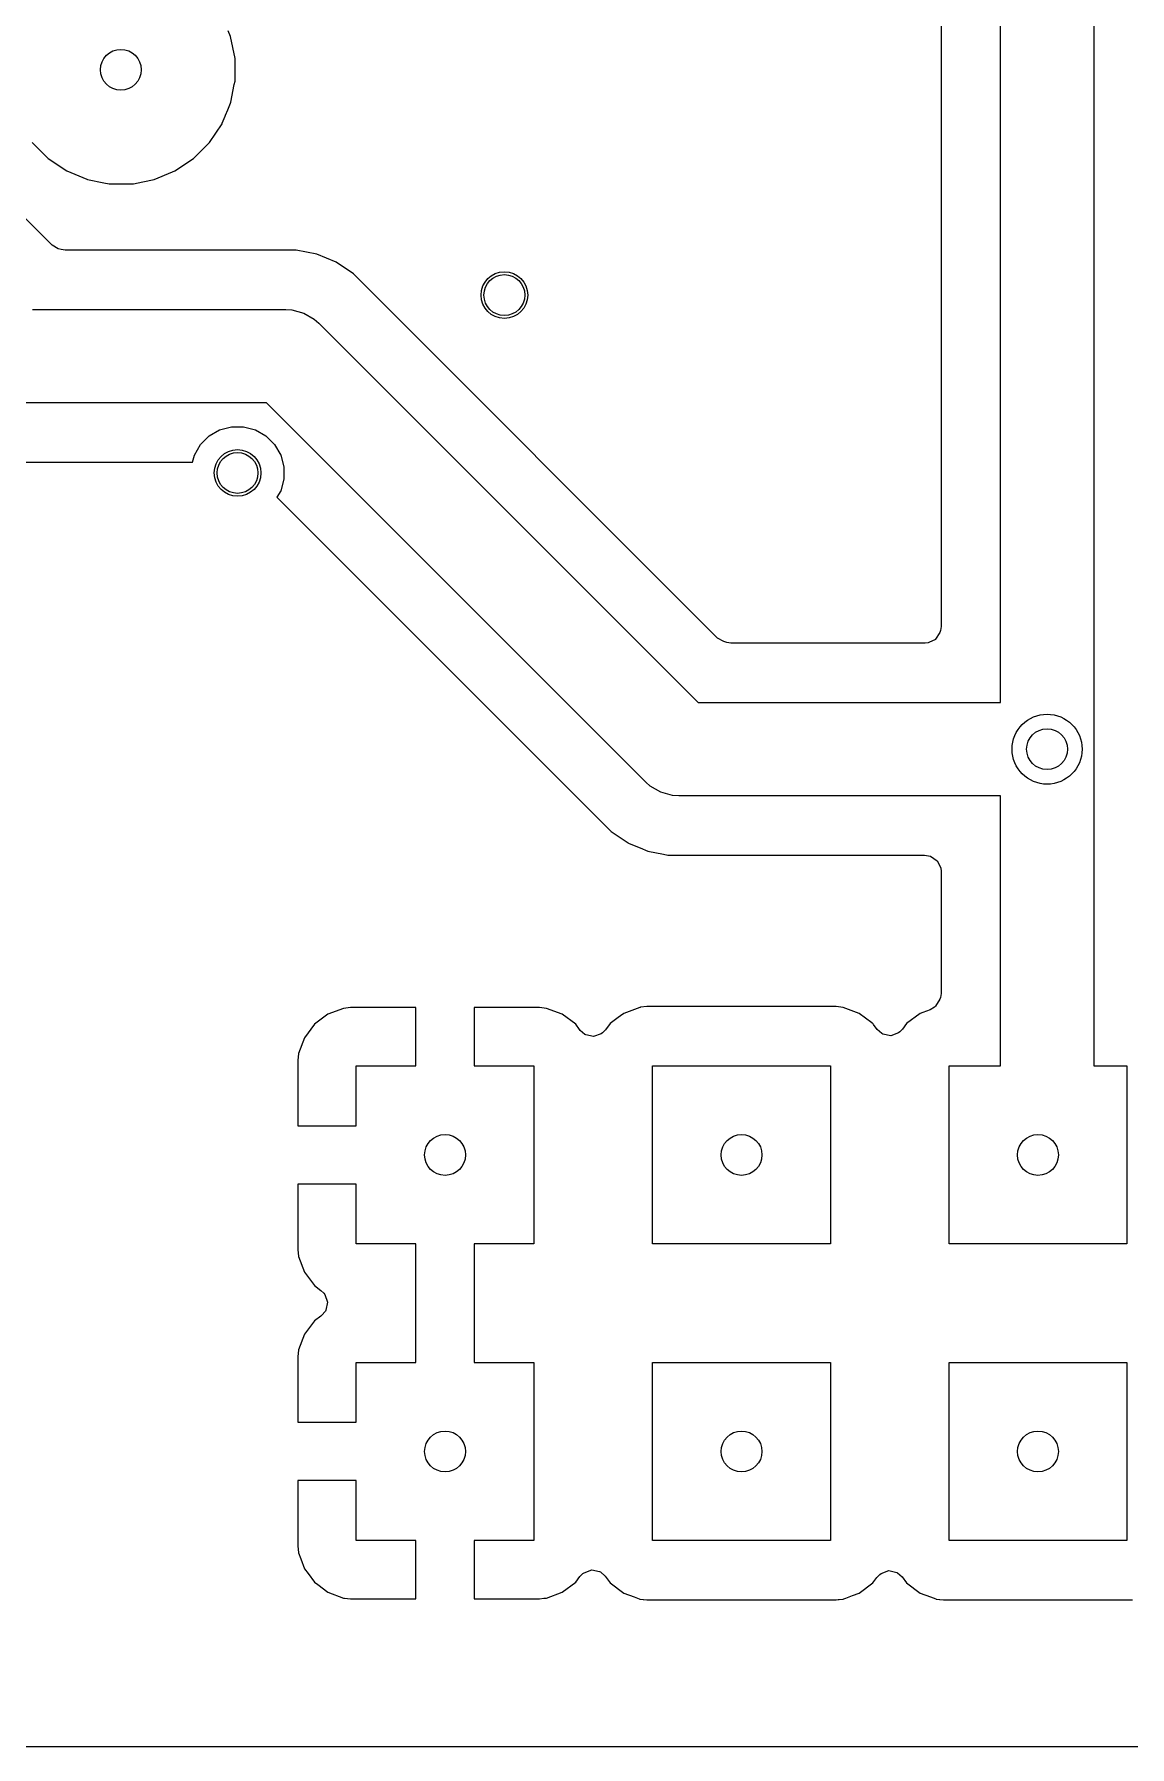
# Model space of a CAD drawing. Header units: inches. Extents: x -2.18 to 1.8, y 0.44 to 2.81.
# Drawn here: x -1.309 to -0.939, y 0.435 to 1.013 of the extents above; entities that cross this region are included whole.
import ezdxf

# ---------------------------------------------------------------- set-up
doc = ezdxf.new("R2010")
doc.units = ezdxf.units.IN
doc.header["$MEASUREMENT"] = 0
doc.layers.add('BLACK', color=250, linetype='CONTINUOUS')

msp = doc.modelspace()

# ---------------------------------------------------------------- linework, layer by layer
at = {"layer": 'BLACK', "linetype": 'CONTINUOUS'}
for p, q in [((-0.98268, 0.7876), (-0.98268, 1.38791)), ((-0.95118, 1.38791), (-0.95118, 0.77185)), ((-1.0027, 1.36467), (-1.0027, 0.8132)), ((-1.24233, 1.01222), (-1.24313, 1.01415)), ((-1.24085, 1.00478), (-1.24233, 1.01222)), ((-1.30254, 0.94186), (-1.36545, 1.00478)), ((-1.24085, 0.99719), (-1.24085, 1.00478)), ((-1.24227, 0.99006), (-1.24109, 0.996)), ((-1.24109, 0.996), (-1.24085, 0.99719)), ((-1.24329, 0.98744), (-1.24233, 0.98975)), ((-1.24233, 0.98975), (-1.24227, 0.99006)), ((-1.24945, 0.97643), (-1.24524, 0.98274)), ((-1.24524, 0.98274), (-1.24513, 0.983)), ((-1.24513, 0.983), (-1.24415, 0.98537)), ((-1.24415, 0.98537), (-1.24404, 0.98564)), ((-1.24404, 0.98564), (-1.24329, 0.98744)), ((-1.30929, 0.97643), (-1.30392, 0.97107)), ((-1.25482, 0.97107), (-1.24945, 0.97643)), ((-1.30392, 0.97107), (-1.30392, 0.97107)), ((-1.30392, 0.97107), (-1.30392, 0.97107)), ((-1.30392, 0.97107), (-1.29761, 0.96685)), ((-1.26113, 0.96685), (-1.25482, 0.97107)), ((-1.29761, 0.96685), (-1.29761, 0.96685)), ((-1.29761, 0.96685), (-1.29761, 0.96685)), ((-1.29761, 0.96685), (-1.29761, 0.96685)), ((-1.29761, 0.96685), (-1.29083, 0.96404)), ((-1.26814, 0.96395), (-1.26195, 0.96651)), ((-1.26195, 0.96651), (-1.26113, 0.96685)), ((-1.26113, 0.96685), (-1.26113, 0.96685)), ((-1.26113, 0.96685), (-1.26113, 0.96685)), ((-1.29083, 0.96404), (-1.29083, 0.96404)), ((-1.29083, 0.96404), (-1.29083, 0.96404)), ((-1.29083, 0.96404), (-1.2906, 0.96395)), ((-1.2906, 0.96395), (-1.28508, 0.96285)), ((-1.28508, 0.96285), (-1.28328, 0.96249)), ((-1.28328, 0.96249), (-1.28319, 0.96247)), ((-1.28319, 0.96247), (-1.28316, 0.96247)), ((-1.28316, 0.96247), (-1.27558, 0.96247)), ((-1.27558, 0.96247), (-1.27541, 0.96247)), ((-1.27541, 0.96247), (-1.2751, 0.96256)), ((-1.2751, 0.96256), (-1.27193, 0.96319)), ((-1.27193, 0.96319), (-1.26814, 0.96395)), ((-1.30046, 0.94063), (-1.30254, 0.94186)), ((-1.29947, 0.94034), (-1.30046, 0.94063)), ((-1.29809, 0.94014), (-1.29947, 0.94034)), ((-1.22017, 0.94014), (-1.29809, 0.94014)), ((-1.21326, 0.93876), (-1.22017, 0.94014)), ((-1.22017, 0.94014), (-1.22017, 0.94014)), ((-1.20675, 0.93607), (-1.21326, 0.93876)), ((-1.21326, 0.93876), (-1.21326, 0.93876)), ((-1.21326, 0.93876), (-1.21326, 0.93876)), ((-1.21326, 0.93876), (-1.21326, 0.93876)), ((-1.20089, 0.93215), (-1.20675, 0.93607)), ((-1.20675, 0.93607), (-1.20675, 0.93607)), ((-1.20675, 0.93607), (-1.20675, 0.93607)), ((-1.20675, 0.93607), (-1.20675, 0.93607)), ((-1.20675, 0.93607), (-1.20675, 0.93607)), ((-1.07808, 0.80934), (-1.20089, 0.93215)), ((-1.20089, 0.93215), (-1.20089, 0.93215)), ((-1.20089, 0.93215), (-1.20089, 0.93215)), ((-1.30911, 0.92012), (-1.22369, 0.92012)), ((-1.22369, 0.92012), (-1.22164, 0.91998)), ((-1.22164, 0.91998), (-1.21767, 0.91892)), ((-1.21767, 0.91892), (-1.21411, 0.91686)), ((-1.21411, 0.91686), (-1.21256, 0.91551)), ((-1.21256, 0.91551), (-1.08465, 0.7876)), ((-1.23022, 0.88862), (-1.31563, 0.88862)), ((-1.10231, 0.76071), (-1.23022, 0.88862)), ((-1.24959, 0.87749), (-1.24603, 0.87955)), ((-1.24603, 0.87955), (-1.24206, 0.88061)), ((-1.24206, 0.88061), (-1.23794, 0.88061)), ((-1.23794, 0.88061), (-1.23397, 0.87955)), ((-1.23397, 0.87955), (-1.23041, 0.87749)), ((-1.25455, 0.87103), (-1.25249, 0.87459)), ((-1.25249, 0.87459), (-1.24959, 0.87749)), ((-1.23041, 0.87749), (-1.22751, 0.87459)), ((-1.22751, 0.87459), (-1.22545, 0.87103)), ((-1.31915, 0.8686), (-1.2552, 0.8686)), ((-1.2552, 0.8686), (-1.25455, 0.87103)), ((-1.22545, 0.87103), (-1.22439, 0.86706)), ((-1.22439, 0.86706), (-1.22439, 0.86294)), ((-1.22439, 0.86294), (-1.22545, 0.85897)), ((-1.22545, 0.85897), (-1.22671, 0.8568)), ((-1.22671, 0.8568), (-1.11397, 0.74407)), ((-1.076, 0.80811), (-1.07808, 0.80934)), ((-1.00461, 0.80888), (-1.00677, 0.80779)), ((-1.00455, 0.80892), (-1.00461, 0.80888)), ((-1.00307, 0.81124), (-1.00455, 0.80892)), ((-1.00289, 0.81183), (-1.00307, 0.81124)), ((-1.0027, 0.8132), (-1.00289, 0.81183)), ((-1.07501, 0.80782), (-1.076, 0.80811)), ((-1.07363, 0.80762), (-1.07501, 0.80782)), ((-1.0081, 0.80762), (-1.07363, 0.80762)), ((-1.00707, 0.80773), (-1.0081, 0.80762)), ((-1.00677, 0.80779), (-1.00707, 0.80773)), ((-1.08465, 0.7876), (-0.98268, 0.7876)), ((-0.95118, 0.77185), (-0.95118, 0.665)), ((-1.10076, 0.75936), (-1.10231, 0.76071)), ((-1.0972, 0.7573), (-1.10076, 0.75936)), ((-1.09323, 0.75624), (-1.0972, 0.7573)), ((-1.09117, 0.7561), (-1.09323, 0.75624)), ((-0.98268, 0.7561), (-1.09117, 0.7561)), ((-0.98268, 0.665), (-0.98268, 0.7561)), ((-1.11397, 0.74407), (-1.11397, 0.74407)), ((-1.11397, 0.74407), (-1.11397, 0.74407)), ((-1.11397, 0.74407), (-1.10822, 0.74023)), ((-1.10822, 0.74023), (-1.10809, 0.74013)), ((-1.10809, 0.74013), (-1.10789, 0.74006)), ((-1.10789, 0.74006), (-1.10417, 0.73852)), ((-1.10417, 0.73852), (-1.10161, 0.73746)), ((-1.10161, 0.73746), (-1.09635, 0.73641)), ((-1.09635, 0.73641), (-1.09481, 0.73611)), ((-1.09481, 0.73611), (-1.09472, 0.73609)), ((-1.09472, 0.73609), (-1.0947, 0.73608)), ((-1.0947, 0.73608), (-1.0947, 0.73608)), ((-1.0947, 0.73608), (-1.0947, 0.73608)), ((-1.0947, 0.73608), (-1.08765, 0.73608)), ((-1.08765, 0.73608), (-1.00828, 0.73608)), ((-1.00828, 0.73608), (-1.00691, 0.73588)), ((-1.00691, 0.73588), (-1.00631, 0.73571)), ((-1.00631, 0.73571), (-1.004, 0.73423)), ((-1.004, 0.73423), (-1.00396, 0.73417)), ((-1.00396, 0.73417), (-1.00287, 0.73201)), ((-1.00287, 0.73201), (-1.00281, 0.73171)), ((-1.00281, 0.73171), (-1.0027, 0.73068)), ((-1.0027, 0.73068), (-1.0027, 0.68945)), ((-1.00307, 0.68749), (-1.00456, 0.68517)), ((-1.00289, 0.68808), (-1.00307, 0.68749)), ((-1.0027, 0.68945), (-1.00289, 0.68808)), ((-1.20953, 0.68245), (-1.21406, 0.67906)), ((-1.20423, 0.68443), (-1.20953, 0.68245)), ((-1.20953, 0.68245), (-1.20953, 0.68245)), ((-1.20188, 0.68469), (-1.20423, 0.68443)), ((-1.20423, 0.68443), (-1.20423, 0.68443)), ((-1.17984, 0.68469), (-1.20188, 0.68469)), ((-1.20188, 0.68469), (-1.20188, 0.68469)), ((-1.17984, 0.665), (-1.17984, 0.68469)), ((-1.13812, 0.68469), (-1.16016, 0.68469)), ((-1.16016, 0.68469), (-1.16016, 0.665)), ((-1.13577, 0.68443), (-1.13812, 0.68469)), ((-1.13812, 0.68469), (-1.13812, 0.68469)), ((-1.13047, 0.68245), (-1.13577, 0.68443)), ((-1.13577, 0.68443), (-1.13577, 0.68443)), ((-1.12594, 0.67906), (-1.13047, 0.68245)), ((-1.13047, 0.68245), (-1.13047, 0.68245)), ((-1.13047, 0.68245), (-1.13047, 0.68245)), ((-1.11079, 0.68193), (-1.1116, 0.68133)), ((-1.10969, 0.68275), (-1.11079, 0.68193)), ((-1.1043, 0.68476), (-1.10969, 0.68275)), ((-1.10969, 0.68275), (-1.10969, 0.68275)), ((-1.10969, 0.68275), (-1.10969, 0.68275)), ((-1.10419, 0.68478), (-1.1043, 0.68476)), ((-1.10404, 0.68479), (-1.10419, 0.68478)), ((-1.10192, 0.68502), (-1.10404, 0.68479)), ((-1.10191, 0.68502), (-1.10192, 0.68502)), ((-1.10192, 0.68502), (-1.10192, 0.68502)), ((-1.03809, 0.68502), (-1.10191, 0.68502)), ((-1.03808, 0.68502), (-1.03809, 0.68502)), ((-1.0357, 0.68476), (-1.03808, 0.68502)), ((-1.03808, 0.68502), (-1.03808, 0.68502)), ((-1.03116, 0.68307), (-1.0357, 0.68476)), ((-1.0357, 0.68476), (-1.0357, 0.68476)), ((-1.03031, 0.68275), (-1.03116, 0.68307)), ((-1.03116, 0.68307), (-1.03116, 0.68307)), ((-1.02605, 0.67956), (-1.03031, 0.68275)), ((-1.03031, 0.68275), (-1.03031, 0.68275)), ((-1.03031, 0.68275), (-1.03031, 0.68275)), ((-1.00969, 0.68275), (-1.0143, 0.6793)), ((-1.00884, 0.68307), (-1.00969, 0.68275)), ((-1.0064, 0.68398), (-1.00884, 0.68307)), ((-1.00491, 0.68486), (-1.0064, 0.68398)), ((-1.00456, 0.68517), (-1.00491, 0.68486)), ((-1.21406, 0.67906), (-1.21745, 0.67453)), ((-1.21406, 0.67906), (-1.21406, 0.67906)), ((-1.12461, 0.67729), (-1.12594, 0.67906)), ((-1.12594, 0.67906), (-1.12594, 0.67906)), ((-1.1244, 0.67701), (-1.12461, 0.67729)), ((-1.12283, 0.67565), (-1.1244, 0.67701)), ((-1.1173, 0.67588), (-1.11988, 0.67492)), ((-1.11686, 0.67621), (-1.1173, 0.67588)), ((-1.11588, 0.67719), (-1.11686, 0.67621)), ((-1.1143, 0.6793), (-1.11588, 0.67719)), ((-1.1116, 0.68133), (-1.1143, 0.6793)), ((-1.1143, 0.6793), (-1.1143, 0.6793)), ((-1.02591, 0.67948), (-1.02605, 0.67956)), ((-1.0258, 0.67939), (-1.02591, 0.67948)), ((-1.02561, 0.67924), (-1.0258, 0.67939)), ((-1.02544, 0.67895), (-1.02561, 0.67924)), ((-1.02419, 0.67729), (-1.02544, 0.67895)), ((-1.02263, 0.67593), (-1.02419, 0.67729)), ((-1.02236, 0.67579), (-1.02263, 0.67593)), ((-1.01967, 0.6752), (-1.02236, 0.67579)), ((-1.01709, 0.67616), (-1.01967, 0.6752)), ((-1.01665, 0.67649), (-1.01709, 0.67616)), ((-1.01567, 0.67747), (-1.01665, 0.67649)), ((-1.0143, 0.6793), (-1.01567, 0.67747)), ((-1.21745, 0.67453), (-1.21943, 0.66923)), ((-1.21745, 0.67453), (-1.21745, 0.67453)), ((-1.12257, 0.67551), (-1.12283, 0.67565)), ((-1.11988, 0.67492), (-1.12257, 0.67551)), ((-1.21943, 0.66923), (-1.21969, 0.66688)), ((-1.21969, 0.66688), (-1.21969, 0.66688)), ((-1.21969, 0.66688), (-1.21969, 0.64484)), ((-1.21943, 0.66923), (-1.21943, 0.66923)), ((-1.2, 0.64484), (-1.2, 0.665)), ((-1.2, 0.665), (-1.17984, 0.665)), ((-1.16016, 0.665), (-1.14, 0.665)), ((-1.14, 0.665), (-1.14, 0.605)), ((-1.1, 0.605), (-1.1, 0.665)), ((-1.1, 0.665), (-1.04, 0.665)), ((-1.04, 0.665), (-1.04, 0.605)), ((-1, 0.605), (-1, 0.665)), ((-1, 0.665), (-0.98268, 0.665)), ((-0.95118, 0.665), (-0.94, 0.665)), ((-0.94, 0.665), (-0.94, 0.605)), ((-1.21969, 0.64484), (-1.2, 0.64484)), ((-1.21969, 0.62516), (-1.21969, 0.60312)), ((-1.2, 0.62516), (-1.21969, 0.62516)), ((-1.2, 0.605), (-1.2, 0.62516)), ((-1.21969, 0.60312), (-1.21943, 0.60077)), ((-1.21943, 0.60077), (-1.21943, 0.60077)), ((-1.21943, 0.60077), (-1.21943, 0.60077)), ((-1.21943, 0.60077), (-1.21745, 0.59547)), ((-1.17984, 0.605), (-1.2, 0.605)), ((-1.17984, 0.565), (-1.17984, 0.605)), ((-1.14, 0.605), (-1.16016, 0.605)), ((-1.16016, 0.605), (-1.16016, 0.565)), ((-1.04, 0.605), (-1.1, 0.605)), ((-0.94, 0.605), (-1, 0.605)), ((-1.21745, 0.59547), (-1.21745, 0.59547)), ((-1.21745, 0.59547), (-1.21406, 0.59094)), ((-1.21406, 0.59094), (-1.21191, 0.58933)), ((-1.21191, 0.58933), (-1.21093, 0.58835)), ((-1.21093, 0.58835), (-1.2106, 0.58791)), ((-1.2106, 0.58791), (-1.20964, 0.58533)), ((-1.20964, 0.58533), (-1.21023, 0.58264)), ((-1.21406, 0.57906), (-1.21745, 0.57453)), ((-1.21191, 0.58067), (-1.21406, 0.57906)), ((-1.21406, 0.57906), (-1.21406, 0.57906)), ((-1.21406, 0.57906), (-1.21406, 0.57906)), ((-1.21173, 0.58081), (-1.21191, 0.58067)), ((-1.21037, 0.58237), (-1.21173, 0.58081)), ((-1.21023, 0.58264), (-1.21037, 0.58237)), ((-1.21745, 0.57453), (-1.21943, 0.56923)), ((-1.21745, 0.57453), (-1.21745, 0.57453)), ((-1.21943, 0.56923), (-1.21969, 0.56688)), ((-1.21969, 0.56688), (-1.21969, 0.56688)), ((-1.21969, 0.56688), (-1.21969, 0.54484)), ((-1.21943, 0.56923), (-1.21943, 0.56923)), ((-1.2, 0.54484), (-1.2, 0.565)), ((-1.2, 0.565), (-1.17984, 0.565)), ((-1.16016, 0.565), (-1.14, 0.565)), ((-1.14, 0.565), (-1.14, 0.505)), ((-1.1, 0.505), (-1.1, 0.565)), ((-1.1, 0.565), (-1.04, 0.565)), ((-1.04, 0.565), (-1.04, 0.505)), ((-1, 0.505), (-1, 0.565)), ((-1, 0.565), (-0.94, 0.565)), ((-0.94, 0.565), (-0.94, 0.505)), ((-1.21969, 0.54484), (-1.2, 0.54484)), ((-1.21969, 0.52516), (-1.21969, 0.50312)), ((-1.2, 0.52516), (-1.21969, 0.52516)), ((-1.2, 0.505), (-1.2, 0.52516)), ((-1.21969, 0.50312), (-1.21943, 0.50077)), ((-1.17984, 0.505), (-1.2, 0.505)), ((-1.17984, 0.48531), (-1.17984, 0.505)), ((-1.14, 0.505), (-1.16016, 0.505)), ((-1.16016, 0.505), (-1.16016, 0.48531)), ((-1.04, 0.505), (-1.1, 0.505)), ((-0.94, 0.505), (-1, 0.505)), ((-1.21943, 0.50077), (-1.21943, 0.50077)), ((-1.21943, 0.50077), (-1.21868, 0.49876)), ((-1.21868, 0.49876), (-1.21745, 0.49547)), ((-1.21745, 0.49547), (-1.21745, 0.49547)), ((-1.21745, 0.49547), (-1.2162, 0.49379)), ((-1.2162, 0.49379), (-1.21406, 0.49094)), ((-1.21406, 0.49094), (-1.21406, 0.49094)), ((-1.21406, 0.49094), (-1.21292, 0.49008)), ((-1.13047, 0.48755), (-1.12594, 0.49094)), ((-1.12594, 0.49094), (-1.12454, 0.49281)), ((-1.12594, 0.49094), (-1.12594, 0.49094)), ((-1.12454, 0.49281), (-1.12356, 0.49379)), ((-1.12356, 0.49379), (-1.12312, 0.49412)), ((-1.12312, 0.49412), (-1.12054, 0.49508)), ((-1.12054, 0.49508), (-1.11785, 0.49449)), ((-1.11785, 0.49449), (-1.11758, 0.49435)), ((-1.11758, 0.49435), (-1.11602, 0.49299)), ((-1.11602, 0.49299), (-1.1143, 0.4907)), ((-1.0257, 0.4907), (-1.02433, 0.49253)), ((-1.02433, 0.49253), (-1.02335, 0.49351)), ((-1.02335, 0.49351), (-1.02291, 0.49384)), ((-1.02291, 0.49384), (-1.02033, 0.4948)), ((-1.02033, 0.4948), (-1.01764, 0.49421)), ((-1.01764, 0.49421), (-1.01738, 0.49407)), ((-1.01738, 0.49407), (-1.01581, 0.49271)), ((-1.01581, 0.49271), (-1.0143, 0.4907)), ((-1.21292, 0.49008), (-1.20953, 0.48755)), ((-1.20953, 0.48755), (-1.20953, 0.48755)), ((-1.20953, 0.48755), (-1.20423, 0.48557)), ((-1.20423, 0.48557), (-1.20423, 0.48557)), ((-1.20423, 0.48557), (-1.20396, 0.48554)), ((-1.20396, 0.48554), (-1.20188, 0.48531)), ((-1.20188, 0.48531), (-1.20188, 0.48531)), ((-1.20188, 0.48531), (-1.20188, 0.48531)), ((-1.20188, 0.48531), (-1.17984, 0.48531)), ((-1.16016, 0.48531), (-1.13812, 0.48531)), ((-1.13812, 0.48531), (-1.13671, 0.48547)), ((-1.13812, 0.48531), (-1.13812, 0.48531)), ((-1.13812, 0.48531), (-1.13812, 0.48531)), ((-1.13671, 0.48547), (-1.13577, 0.48557)), ((-1.13577, 0.48557), (-1.13047, 0.48755)), ((-1.13577, 0.48557), (-1.13577, 0.48557)), ((-1.13047, 0.48755), (-1.13047, 0.48755)), ((-1.1143, 0.4907), (-1.1143, 0.4907)), ((-1.1143, 0.4907), (-1.1143, 0.4907)), ((-1.1143, 0.4907), (-1.10969, 0.48725)), ((-1.10969, 0.48725), (-1.10624, 0.48596)), ((-1.10624, 0.48596), (-1.10451, 0.48531)), ((-1.10451, 0.48531), (-1.1043, 0.48524)), ((-1.1043, 0.48524), (-1.10323, 0.48512)), ((-1.03702, 0.48509), (-1.0357, 0.48524)), ((-1.0357, 0.48524), (-1.03549, 0.48531)), ((-1.03549, 0.48531), (-1.03482, 0.48557)), ((-1.03482, 0.48557), (-1.03481, 0.48557)), ((-1.03481, 0.48557), (-1.0326, 0.48639)), ((-1.0326, 0.48639), (-1.03031, 0.48725)), ((-1.03031, 0.48725), (-1.0257, 0.4907)), ((-1.0143, 0.4907), (-1.0143, 0.4907)), ((-1.0143, 0.4907), (-1.0143, 0.4907)), ((-1.0143, 0.4907), (-1.00969, 0.48725)), ((-1.00969, 0.48725), (-1.00624, 0.48596)), ((-1.00624, 0.48596), (-1.00451, 0.48531)), ((-1.00451, 0.48531), (-1.0043, 0.48524)), ((-1.0043, 0.48524), (-1.00323, 0.48512)), ((-1.10323, 0.48512), (-1.10323, 0.48512)), ((-1.10323, 0.48512), (-1.10306, 0.4851)), ((-1.10306, 0.4851), (-1.10192, 0.48498)), ((-1.10192, 0.48498), (-1.10192, 0.48498)), ((-1.10192, 0.48498), (-1.10192, 0.48498)), ((-1.10192, 0.48498), (-1.10191, 0.48498)), ((-1.10191, 0.48498), (-1.03809, 0.48498)), ((-1.03809, 0.48498), (-1.03809, 0.48498)), ((-1.03809, 0.48498), (-1.03808, 0.48498)), ((-1.03808, 0.48498), (-1.03745, 0.48505)), ((-1.03808, 0.48498), (-1.03808, 0.48498)), ((-1.03808, 0.48498), (-1.03808, 0.48498)), ((-1.03745, 0.48505), (-1.03702, 0.48509)), ((-1.03702, 0.48509), (-1.03702, 0.48509)), ((-1.03702, 0.48509), (-1.03702, 0.48509)), ((-1.00323, 0.48512), (-1.00323, 0.48512)), ((-1.00323, 0.48512), (-1.00306, 0.4851)), ((-1.00306, 0.4851), (-1.00192, 0.48498)), ((-1.00192, 0.48498), (-1.00192, 0.48498)), ((-1.00192, 0.48498), (-1.00192, 0.48498)), ((-1.00192, 0.48498), (-1.00191, 0.48498)), ((-1.00191, 0.48498), (-0.93809, 0.48498)), ((1.79418, 0.43541), (-2.174, 0.43541))]:
    msp.add_line(p, q, dxfattribs=at)
at = {"layer": 'BLACK'}
for centre, radius in [((-1.27937, 1.00098), 0.00689), ((-1.27937, 1.00098), 0.00689), ((-1.15, 0.925), 0.00787), ((-1.24, 0.865), 0.00787), ((-0.96693, 0.77185), 0.01181), ((-1.17, 0.635), 0.00689), ((-1.07, 0.635), 0.00689), ((-0.97, 0.635), 0.00689), ((-1.17, 0.535), 0.00689), ((-1.07, 0.535), 0.00689), ((-0.97, 0.535), 0.00689)]:
    msp.add_circle(centre, radius, dxfattribs=at)
at = {"layer": 'WHITE'}
for centre in [(-1.15, 0.925), (-1.24, 0.865), (-0.96693, 0.77185), (-1.17, 0.635), (-1.07, 0.635), (-0.97, 0.635), (-1.17, 0.535), (-1.07, 0.535), (-0.97, 0.535)]:
    msp.add_circle(centre, 0.00689, dxfattribs=at)

doc.saveas('drawing.dxf')
